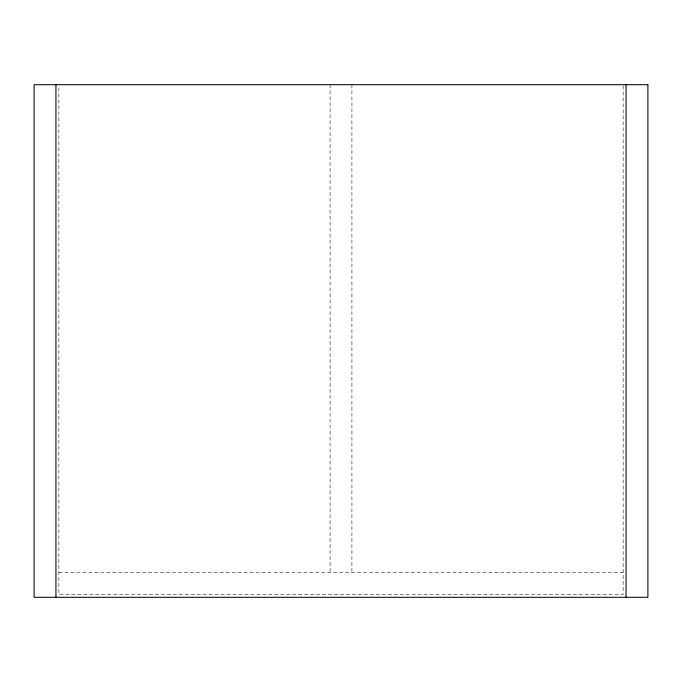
<?xml version="1.0" encoding="UTF-8"?>
<svg xmlns="http://www.w3.org/2000/svg" width="682" height="682" viewBox="0 0 682 682"><rect width="100%" height="100%" fill="white"/><g stroke="black" fill="none" stroke-linecap="round" stroke-linejoin="round"><path stroke-width="0.51" stroke-dasharray="3.41 2.56" d="M58.857 572.539L623.143 572.539M623.143 85.77L623.143 594.38L58.857 594.38L58.857 85.77M351.921 84.704L351.921 572.539M330.079 84.704L330.079 572.539"/><path stroke-width="1.02" d="M626.059 84.704L626.059 597.296M55.941 84.704L55.941 597.296M647.9 84.704L34.1 84.704L34.1 597.296L647.9 597.296L647.9 84.704"/></g></svg>
